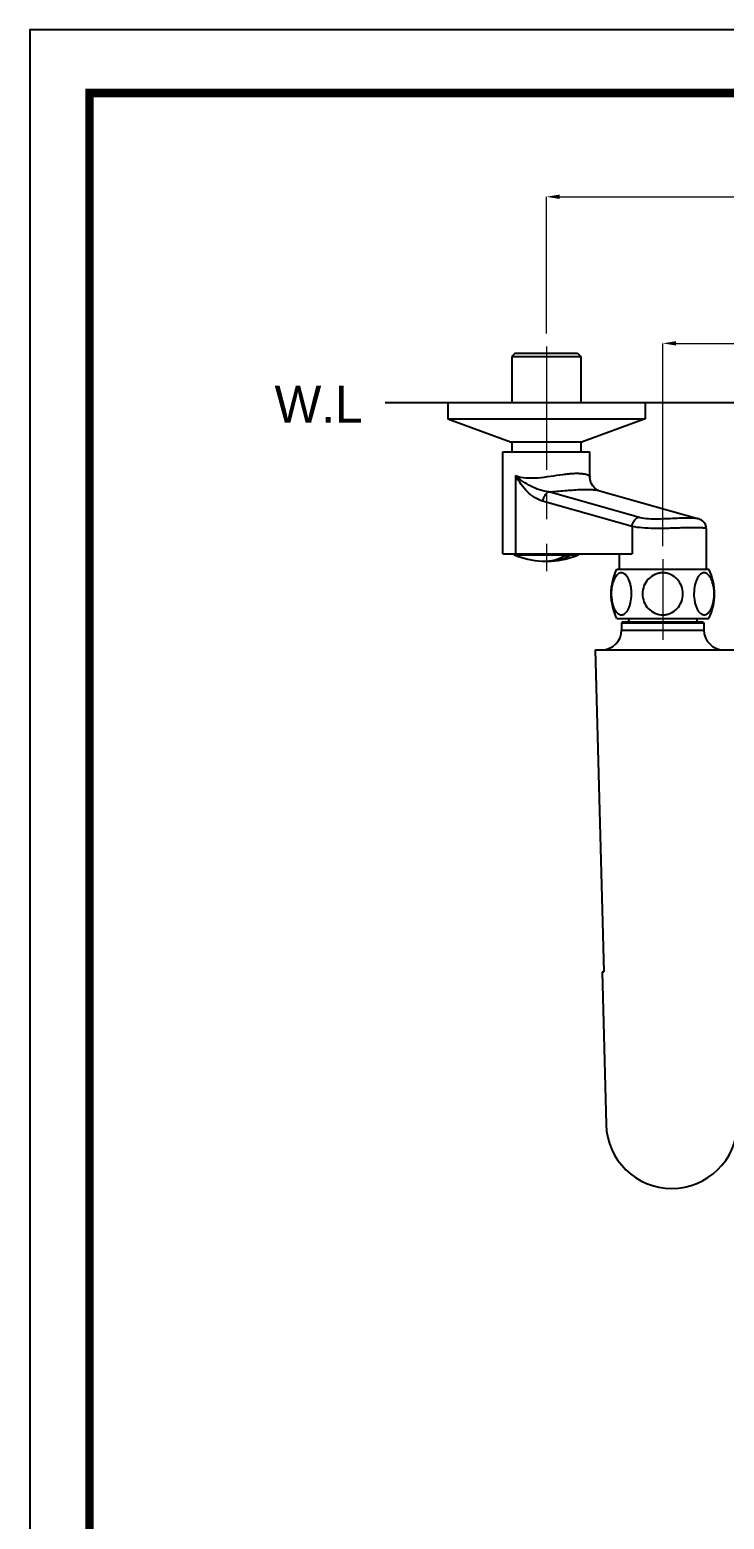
# Model space of a CAD drawing. Extents: x 0 to 1128, y 0 to 827.
# Drawn here: x 0 to 211, y 373.9 to 826.8 of the extents above; entities that cross this region are included whole.
import ezdxf

# ---------------------------------------------------------------- set-up
doc = ezdxf.new("R2010")
doc.units = 0
doc.header["$LTSCALE"] = 30
doc.header["$MEASUREMENT"] = 0
doc.header["$PDMODE"] = 3
doc.header["$PDSIZE"] = -10
doc.linetypes.add('CENTER', pattern=[2, 1.25, -0.25, 0.25, -0.25])
doc.layers.get('0').update_dxf_attribs({"linetype": 'CONTINUOUS'})
doc.layers.get('DEFPOINTS').update_dxf_attribs({"linetype": 'CONTINUOUS'})
doc.layers.add('DEF_LAYER_ASSEM_MEMBER', color=7, linetype='CONTINUOUS')
doc.layers.add('치수선', color=7, linetype='CONTINUOUS', lineweight=20)
doc.styles.add('Daelim Dimension', font='')
doc.styles.get('Daelim Dimension').set_extended_font_data('나눔고딕')
doc.dimstyles.new('DEFAULT', dxfattribs={"dimscale": 2, "dimtxt": 2, "dimasz": 2, "dimexe": 0, "dimexo": 2, "dimgap": 1, "dimtad": 1, "dimdec": 1, "dimzin": 9, "dimdsep": 46, "dimtxsty": 'Daelim Dimension', "dimcen": 0.5, "dimclrd": 252, "dimclre": 252, "dimclrt": 3, "dimadec": 1, "dimazin": 0, "dimtfac": 1, "dimtdec": 1, "dimtix": 1, "dimtmove": 0, "dimatfit": 3, "dimfxl": 1, "dimtolj": 1, "dimtzin": 1, "dimlwd": 9, "dimlwe": 9, "dimarcsym": 0})

# ---------------------------------------------------------------- blocks, each defined once
blk = doc.blocks.new('*D0')
at = {"color": 5, "lineweight": 9, "ltscale": 0.5, "transparency": 16777216}
for p, q in [((192.35, 669.77), (192.35, 731.44)), ((196.35, 731.44), (338.35, 731.44)), ((342.35, 669.77), (342.35, 731.44))]:
    blk.add_line(p, q, dxfattribs=at)
at = {"color": 5, "ltscale": 0.5, "transparency": 16777216}
for points in [[(196.35, 732.11), (196.35, 730.78), (192.35, 731.44)], [(338.35, 732.11), (338.35, 730.78), (342.35, 731.44)]]:
    blk.add_solid(points, dxfattribs=at)
at = {"layer": 'DEFPOINTS', "color": 0, "ltscale": 0.5, "transparency": 16777216}
for p in [(342.35, 731.44), (192.35, 665.77), (342.35, 665.77)]:
    blk.add_point(p, dxfattribs=at)
at = {"color": 7, "ltscale": 0.5, "transparency": 16777216, "insert": (267.35, 744.3), "char_height": 10, "attachment_point": 2, "style": 'Daelim Dimension'}
blk.add_mtext('\\A1;150', dxfattribs=at)
blk = doc.blocks.new('*D1')
at = {"color": 5, "lineweight": 9, "ltscale": 0.5, "transparency": 16777216}
for p, q in [((156.99, 734.47), (156.99, 776.02)), ((160.99, 776.02), (373.7, 776.02)), ((377.7, 734.47), (377.7, 776.02))]:
    blk.add_line(p, q, dxfattribs=at)
at = {"color": 5, "ltscale": 0.5, "transparency": 16777216}
for points in [[(160.99, 776.68), (160.99, 775.35), (156.99, 776.02)], [(373.7, 776.68), (373.7, 775.35), (377.7, 776.02)]]:
    blk.add_solid(points, dxfattribs=at)
at = {"layer": 'DEFPOINTS', "color": 0, "ltscale": 0.5, "transparency": 16777216}
for p in [(377.7, 776.02), (156.99, 730.47), (377.7, 730.47)]:
    blk.add_point(p, dxfattribs=at)
at = {"color": 7, "ltscale": 0.5, "transparency": 16777216, "insert": (267.35, 788.91), "char_height": 10, "attachment_point": 2, "style": 'Daelim Dimension'}
blk.add_mtext('\\A1;150~240', dxfattribs=at)

msp = doc.modelspace()

# ---------------------------------------------------------------- linework, layer by layer
at = {"ltscale": 0.5}
msp.add_line((107.96, 713.47), (816.87, 713.47), dxfattribs=at)
msp.add_lwpolyline([(0, 0), (1128.4, 0), (1128.4, 826.8), (0, 826.8)], close=True, dxfattribs=at)
at = {"color": 5, "linetype": 'ByBlock', "lineweight": 200, "const_width": 2.6}
msp.add_lwpolyline([(18.14, 35.4), (1110.14, 35.4), (1110.14, 807.6), (18.14, 807.6)], close=True, dxfattribs=at)
at = {"layer": 'DEF_LAYER_ASSEM_MEMBER', "color": 1, "linetype": 'CENTER', "lineweight": 5}
for p, q in [((156.99, 730.47), (156.99, 662.15)), ((192.35, 665.77), (192.35, 641.27))]:
    msp.add_line(p, q, dxfattribs=at)
at = {"layer": 'DEF_LAYER_ASSEM_MEMBER', "color": 7, "linetype": 'Continuous'}
for p, q in [((147.49, 728.47), (146.49, 727.47)), ((146.49, 727.47), (146.49, 713.47)), ((146.49, 727.47), (167.49, 727.47)), ((147.49, 728.47), (166.49, 728.47)), ((166.49, 728.47), (167.49, 727.47)), ((167.49, 727.47), (167.49, 713.47)), ((126.99, 713.47), (126.99, 708.47)), ((126.99, 713.47), (186.99, 713.47)), ((186.99, 713.47), (186.99, 708.47)), ((126.99, 708.47), (146.04, 701.47)), ((126.99, 708.47), (186.99, 708.47)), ((186.99, 708.47), (167.94, 701.47)), ((143.79, 667.47), (143.79, 698.47)), ((143.79, 698.47), (170.19, 698.47)), ((146.04, 701.47), (167.94, 701.47)), ((146.49, 701.47), (146.49, 698.47)), ((167.49, 701.47), (167.49, 698.47)), ((170.19, 690.89), (170.19, 698.47)), ((172.8, 686.7), (203.29, 678.07)), ((172.81, 686.7), (172.81, 686.7)), ((203.3, 678.07), (203.3, 678.07)), ((205.55, 675.16), (205.55, 662.77)), ((143.79, 667.47), (183.01, 667.47)), ((147.24, 667.47), (147.24, 667.15)), ((147.24, 667.15), (166.74, 667.15)), ((166.74, 667.47), (166.74, 667.15)), ((179.15, 667.47), (179.15, 662.77)), ((178.35, 662.77), (206.34, 662.77)), ((178.35, 647.77), (206.34, 647.77)), ((182.11, 647.77), (181.85, 646.77)), ((202.58, 647.77), (202.85, 646.77)), ((180.15, 646.77), (179.85, 646.47)), ((179.85, 646.47), (179.85, 644.27)), ((179.85, 646.47), (204.85, 646.47)), ((180.15, 646.77), (204.55, 646.77)), ((204.55, 646.77), (204.85, 646.47)), ((204.85, 646.47), (204.85, 644.27)), ((171.85, 638.27), (174.41, 540.29)), ((171.85, 638.27), (216.26, 638.27)), ((173.91, 540.29), (175.13, 493.89)), ((173.91, 540.29), (174.41, 540.29))]:
    msp.add_line(p, q, dxfattribs=at)
at = {"layer": 'DEF_LAYER_ASSEM_MEMBER', "color": 9, "linetype": 'Continuous'}
for p, q in [((147.66, 667.47), (147.66, 691.22)), ((184.87, 678.56), (157.7, 686.25)), ((183.01, 675.76), (155.84, 683.45)), ((183.01, 675.76), (183.01, 667.47)), ((179.85, 644.27), (204.85, 644.27))]:
    msp.add_line(p, q, dxfattribs=at)
at = {"layer": 'DEF_LAYER_ASSEM_MEMBER', "color": 7, "linetype": 'Continuous'}
for points in [[(172.81, 686.7), (172.75, 686.72), (172.52, 686.82), (172.13, 687.06), (171.62, 687.48), (171.09, 688.09), (170.61, 688.91), (170.29, 689.91), (170.19, 690.88)], [(205.55, 675.16), (205.5, 675.67), (205.3, 676.34), (204.98, 676.92), (204.57, 677.37), (204.13, 677.71), (203.72, 677.92), (203.39, 678.04), (203.3, 678.07)]]:
    msp.add_lwpolyline(points, dxfattribs=at)
for centre, radius, start, end in [((156.99, 690.17), 25, 247.0455, 266.7371), ((156.99, 690.17), 25, 273.2629, 292.9545), ((163.48, 695.67), 28.76, 268.5157, 269.967), ((163.47, 690.92), 24.01, 269.9876, 271.6241), ((157.7, 677.7), 12.51, 266.7597, 273.2572), ((193.54, 655.27), 16.95, 153.732, 206.268), ((191.15, 655.27), 16.95, 333.732, 26.268), ((173.85, 644.27), 6, 270, 0), ((210.85, 644.27), 6, 180, 270), ((195.1, 494.42), 19.97, 181.5, 358.5)]:
    msp.add_arc(centre, radius, start, end, dxfattribs=at)
at = {"layer": 'DEF_LAYER_ASSEM_MEMBER', "color": 9, "linetype": 'Continuous'}
for points, start_tangent, end_tangent in [([(147.66, 691.22), (150.73, 690.56), (152.52, 690.5), (154.4, 690.59), (158.27, 691.06), (162.02, 691.6), (163.76, 691.79), (165.35, 691.91), (166.77, 691.92), (167.97, 691.84), (168.93, 691.67), (169.63, 691.43), (169.87, 691.3), (170.05, 691.16), (170.19, 690.88)], (0.931683, -0.363272), (-0.000776, -1)), ([(157.7, 686.25), (154.89, 686.91), (152.23, 688.02), (147.66, 691.22)], (-0.991122, 0.132956), (-0.722762, 0.691097)), ([(155.84, 683.45), (151.26, 686.29), (149.33, 688.56), (147.66, 691.22)], (-0.962257, 0.272144), (-0.485497, 0.874238)), ([(157.7, 686.25), (156.49, 685.18), (156.07, 684.36), (155.84, 683.45)], (-0.920761, -0.390128), (-0.140012, -0.99015)), ([(157.7, 686.25), (162.6, 686.66), (167.09, 686.98), (169.02, 687.03), (170.64, 686.99), (171.91, 686.87), (172.81, 686.7)], (0.997144, 0.07552), (0.962247, -0.272178)), ([(183.01, 675.76), (183.24, 676.67), (183.66, 677.49), (184.87, 678.56)], (0.140028, 0.990148), (0.920763, 0.390123)), ([(205.55, 675.16), (205.54, 675.16), (205.51, 675.17), (205.46, 675.19), (205.4, 675.2), (205.22, 675.22), (204.98, 675.25), (204.66, 675.28), (204.28, 675.31), (203.83, 675.33), (203.32, 675.35), (202.12, 675.37), (200.71, 675.37), (199.12, 675.34), (197.38, 675.29), (195.54, 675.23), (193.62, 675.18), (189.75, 675.15), (186.1, 675.32), (183.01, 675.76)], (0.002336, 0.999997), (-0.976955, 0.213446)), ([(203.3, 678.07), (202.97, 678.14), (202.44, 678.21), (201.74, 678.27), (200.88, 678.3), (198.71, 678.3), (196.09, 678.2), (193.17, 678.06), (190.16, 677.99), (187.29, 678.13), (184.87, 678.56)], (-0.962107, 0.272671), (-0.962256, 0.272145))]:
    msp.add_spline(points, degree=3, dxfattribs=dict(at, start_tangent=start_tangent, end_tangent=end_tangent))
at = {"layer": 'DEF_LAYER_ASSEM_MEMBER', "color": 7, "linetype": 'Continuous'}
for points, start_tangent, end_tangent in [([(155.57, 665.21), (157.4, 665.24), (159.21, 665.54), (161, 666.1), (162.73, 666.92)], (0.998382, -0.056864), (0.874518, 0.484993)), ([(158.41, 665.21), (161.33, 665.72), (164.15, 666.92)], (0.998382, 0.056864), (0.874518, 0.484993)), ([(181.79, 650.43), (182.23, 651.4), (182.56, 652.52), (182.86, 655.05), (182.82, 656.36), (182.65, 657.62), (182.35, 658.78), (181.95, 659.81), (181.45, 660.64), (180.87, 661.25), (180.24, 661.59), (179.59, 661.65), (178.95, 661.41), (178.34, 660.91), (178.07, 660.56), (177.81, 660.16), (177.37, 659.2)], (0.487809, 0.87295), (-0.352435, -0.935836)), ([(192.35, 661.66), (191.12, 661.53), (189.95, 661.15), (187.96, 659.74), (186.65, 657.67), (186.2, 655.27), (186.65, 652.87), (187.96, 650.8), (189.95, 649.39), (192.35, 648.88)], (-1, 0), (1, 0)), ([(192.35, 648.88), (193.57, 649.01), (194.74, 649.39), (196.73, 650.8), (198.04, 652.87), (198.49, 655.27), (198.04, 657.68), (196.73, 659.74), (194.74, 661.15), (193.57, 661.53), (192.35, 661.66)], (1, 0), (-1, 0)), ([(207.93, 656.35), (207.7, 657.91), (207.28, 659.31), (206.7, 660.45), (206.36, 660.89), (205.99, 661.24), (205.6, 661.49), (205.2, 661.63), (204.79, 661.65), (204.39, 661.57), (203.61, 661.07), (202.93, 660.17)], (-0.082152, 0.99662), (-0.499056, -0.86657)), ([(177.37, 659.2), (176.88, 657.37), (176.71, 655.32)], (-0.352435, -0.935836), (-0.003669, -0.999993)), ([(202.93, 660.17), (202.47, 659.17), (202.12, 657.98), (201.83, 655.32)], (-0.499056, -0.86657), (-0.003669, -0.999993)), ([(176.71, 655.32), (176.83, 653.55), (177.17, 651.91), (177.73, 650.53), (178.46, 649.51), (178.87, 649.17), (179.31, 648.96), (179.75, 648.88), (180.2, 648.94), (180.63, 649.13), (181.05, 649.45), (181.79, 650.43)], (-0.003669, -0.999993), (0.487809, 0.87295)), ([(201.83, 655.32), (202.07, 652.78), (202.38, 651.63), (202.79, 650.63), (203.3, 649.82), (203.88, 649.25), (204.51, 648.94), (205.16, 648.91), (205.8, 649.16), (206.39, 649.68), (206.66, 650.04), (206.92, 650.45), (207.35, 651.41), (207.68, 652.53), (207.89, 653.76), (207.93, 656.35)], (-0.003669, -0.999993), (-0.082152, 0.99662))]:
    msp.add_spline(points, degree=3, dxfattribs=dict(at, start_tangent=start_tangent, end_tangent=end_tangent))

# ---------------------------------------------------------------- texts
at = {"layer": '치수선', "insert": (101.13, 718.53), "char_height": 11.25, "attachment_point": 3, "style": 'Daelim Dimension'}
msp.add_mtext_dynamic_manual_height_columns('W.L', width=17.4109, gutter_width=12.5, heights=[0], dxfattribs=at)

# ---------------------------------------------------------------- dimensions: what is measured, and where the dimension line sits
at = {"color": 5, "ltscale": 0.5}
dim = msp.add_linear_dim(base=(377.7, 776.02), p1=(156.99, 730.47), p2=(377.7, 730.47), text='150~240', dimstyle='DEFAULT', override={"dimtxt": 5, "dimclrd": 5, "dimclre": 5, "dimclrt": 7}, dxfattribs=at)
dim.commit()
dim.dimension.update_dxf_attribs({"geometry": '*D1', "text_midpoint": (267.35, 776.02), "dimtype": 160})
dim = msp.add_linear_dim(base=(342.35, 731.44), p1=(192.35, 665.77), p2=(342.35, 665.77), dimstyle='DEFAULT', override={"dimtxt": 5, "dimclrd": 5, "dimclre": 5, "dimclrt": 7}, dxfattribs=at)
dim.commit()
dim.dimension.update_dxf_attribs({"geometry": '*D0', "text_midpoint": (267.35, 731.44), "dimtype": 160})

doc.saveas('drawing.dxf')
